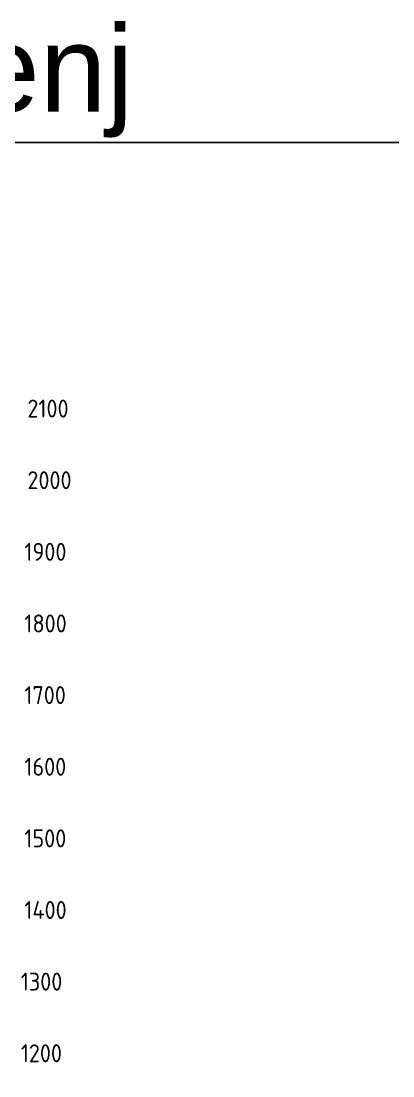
# Model space of a CAD drawing. Header units: millimetres. Extents: x 42151 to 59780, y 37376 to 44547.
# Drawn here: x 44184 to 44703, y 43074 to 44547 of the extents above; entities that cross this region are included whole.
import ezdxf
from ezdxf.enums import TextEntityAlignment as Align

# ---------------------------------------------------------------- set-up
doc = ezdxf.new("R2010")
doc.units = ezdxf.units.MM
doc.layers.add('! NO PLOT !', color=7, linetype='Continuous', true_color=0xff75dd, plot=False)
doc.styles.add('PI0', font='isocpeur.ttf', dxfattribs={"width": 0.9})
doc.styles.get("Standard").update_dxf_attribs({"font": 'arial.ttf'})

# ---------------------------------------------------------------- blocks, each defined once
blk = doc.blocks.new('SKALA_2100')
at = {"style": 'PI0', "width": 0.9}
for s, p in [('2100', (6141.1, 13135.4)), ('2000', (6141.1, 13035.4)), ('1900', (6136.9, 12935.4)), ('1800', (6136.9, 12835.4)), ('1700', (6136.9, 12735.4)), ('1600', (6136.9, 12635.4)), ('1500', (6136.9, 12535.4)), ('1400', (6136.9, 12435.4)), ('1300', (6131.9, 12335.4)), ('1200', (6131.9, 12235.4))]:
    blk.add_text(s, height=25, dxfattribs=at).set_placement(p, align=Align.MIDDLE_LEFT)

msp = doc.modelspace()

# ---------------------------------------------------------------- linework, layer by layer
at = {"layer": '! NO PLOT !', "ltscale": 0.25}
msp.add_lwpolyline([(42151.17, 44376.997), (42151.17, 41506.997), (44301.17, 41506.997), (44301.17, 42491.997), (46051.17, 42491.997), (46051.17, 44376.997), (42151.17, 44376.997)], dxfattribs=at)

# ---------------------------------------------------------------- block references
msp.add_blockref('SKALA_2100', (38051.735, 30870.361))

# ---------------------------------------------------------------- texts
at = {"layer": '! NO PLOT !', "ltscale": 0.25, "insert": (42151.17, 44540.258), "char_height": 120, "attachment_point": 1}
msp.add_mtext_dynamic_manual_height_columns('Tip prekopki i tipkala HE Senj', width=4382.77629, gutter_width=12.5, heights=[0], dxfattribs=at)

doc.saveas('drawing.dxf')
